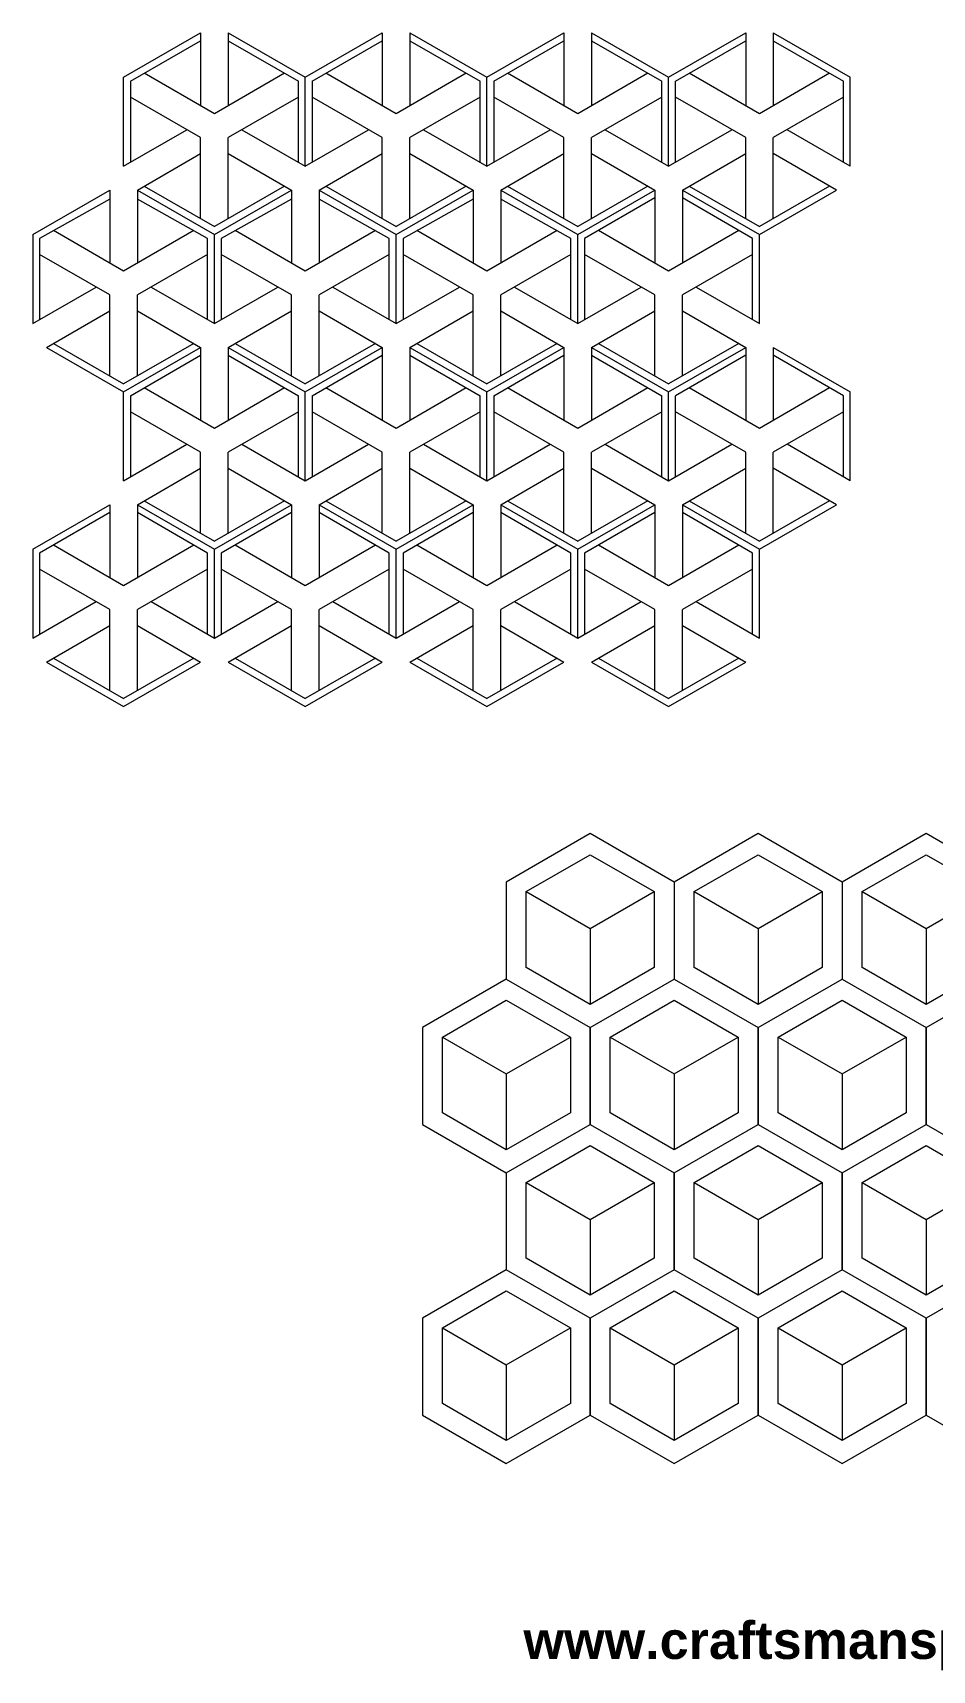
# Model space of a CAD drawing. Header units: millimetres. Extents: x -95 to 101, y -18 to 157.
# Drawn here: x -95.5 to 0.9, y -18.2 to 157.3 of the extents above; entities that cross this region are included whole.
import ezdxf

# ---------------------------------------------------------------- set-up
doc = ezdxf.new("R2010")
doc.units = ezdxf.units.MM
doc.header["$MEASUREMENT"] = 0
doc.layers.add('Default', color=7, linetype='Continuous')

msp = doc.modelspace()

# ---------------------------------------------------------------- linework, layer by layer
at = {"layer": 'Default', "lineweight": 9}
for points in [[(-85.76, 152.54), (-85.76, 152.54), (-77.51, 157.31), (-77.51, 157.31)], [(-85.03, 152.11), (-85.03, 152.11), (-77.51, 156.46), (-77.51, 156.46)], [(-77.51, 157.31), (-77.51, 157.31), (-77.51, 149.48), (-77.51, 149.48)], [(-74.55, 157.31), (-74.55, 157.31), (-66.3, 152.54), (-66.3, 152.54)], [(-74.55, 157.31), (-74.55, 157.31), (-74.55, 149.48), (-74.55, 149.48)], [(-74.55, 156.46), (-74.55, 156.46), (-67.03, 152.11), (-67.03, 152.11)], [(-66.3, 152.54), (-66.3, 152.54), (-58.04, 157.31), (-58.04, 157.31)], [(-65.56, 152.11), (-65.56, 152.11), (-58.04, 156.46), (-58.04, 156.46)], [(-58.04, 157.31), (-58.04, 157.31), (-58.04, 149.48), (-58.04, 149.48)], [(-55.09, 157.31), (-55.09, 157.31), (-46.83, 152.54), (-46.83, 152.54)], [(-55.09, 157.31), (-55.09, 157.31), (-55.09, 149.48), (-55.09, 149.48)], [(-55.09, 156.46), (-55.09, 156.46), (-47.57, 152.11), (-47.57, 152.11)], [(-46.83, 152.54), (-46.83, 152.54), (-38.57, 157.31), (-38.57, 157.31)], [(-46.09, 152.11), (-46.09, 152.11), (-38.57, 156.46), (-38.57, 156.46)], [(-38.57, 157.31), (-38.57, 157.31), (-38.57, 149.48), (-38.57, 149.48)], [(-35.62, 157.31), (-35.62, 157.31), (-27.36, 152.54), (-27.36, 152.54)], [(-35.62, 157.31), (-35.62, 157.31), (-35.62, 149.48), (-35.62, 149.48)], [(-35.62, 156.46), (-35.62, 156.46), (-28.1, 152.11), (-28.1, 152.11)], [(-27.36, 152.54), (-27.36, 152.54), (-19.1, 157.31), (-19.1, 157.31)], [(-26.62, 152.11), (-26.62, 152.11), (-19.1, 156.46), (-19.1, 156.46)], [(-19.1, 157.31), (-19.1, 157.31), (-19.1, 149.48), (-19.1, 149.48)], [(-16.15, 157.31), (-16.15, 157.31), (-7.89, 152.54), (-7.89, 152.54)], [(-16.15, 157.31), (-16.15, 157.31), (-16.15, 149.48), (-16.15, 149.48)], [(-16.15, 156.46), (-16.15, 156.46), (-8.63, 152.11), (-8.63, 152.11)], [(-76.03, 148.63), (-76.03, 148.63), (-83.55, 152.97), (-83.55, 152.97)], [(-68.51, 152.97), (-68.51, 152.97), (-76.03, 148.63), (-76.03, 148.63)], [(-56.56, 148.63), (-56.56, 148.63), (-64.08, 152.97), (-64.08, 152.97)], [(-49.04, 152.97), (-49.04, 152.97), (-56.56, 148.63), (-56.56, 148.63)], [(-37.09, 148.63), (-37.09, 148.63), (-44.61, 152.97), (-44.61, 152.97)], [(-29.57, 152.97), (-29.57, 152.97), (-37.09, 148.63), (-37.09, 148.63)], [(-17.63, 148.63), (-17.63, 148.63), (-25.14, 152.97), (-25.14, 152.97)], [(-10.11, 152.97), (-10.11, 152.97), (-17.63, 148.63), (-17.63, 148.63)], [(-85.76, 143.01), (-85.76, 143.01), (-85.76, 152.54), (-85.76, 152.54)], [(-85.03, 152.11), (-85.03, 152.11), (-85.03, 143.43), (-85.03, 143.43)], [(-67.03, 143.43), (-67.03, 143.43), (-67.03, 152.11), (-67.03, 152.11)], [(-66.3, 143.01), (-66.3, 143.01), (-66.3, 152.54), (-66.3, 152.54)], [(-65.56, 152.11), (-65.56, 152.11), (-65.56, 143.43), (-65.56, 143.43)], [(-47.57, 143.43), (-47.57, 143.43), (-47.57, 152.11), (-47.57, 152.11)], [(-46.83, 143.01), (-46.83, 143.01), (-46.83, 152.54), (-46.83, 152.54)], [(-46.09, 152.11), (-46.09, 152.11), (-46.09, 143.43), (-46.09, 143.43)], [(-28.1, 143.43), (-28.1, 143.43), (-28.1, 152.11), (-28.1, 152.11)], [(-27.36, 143.01), (-27.36, 143.01), (-27.36, 152.54), (-27.36, 152.54)], [(-26.62, 143.43), (-26.62, 143.43), (-26.62, 152.11), (-26.62, 152.11)], [(-8.63, 143.43), (-8.63, 143.43), (-8.63, 152.11), (-8.63, 152.11)], [(-7.89, 143.01), (-7.89, 143.01), (-7.89, 152.54), (-7.89, 152.54)], [(-77.51, 146.07), (-77.51, 146.07), (-85.03, 150.41), (-85.03, 150.41)], [(-67.03, 150.41), (-67.03, 150.41), (-74.55, 146.07), (-74.55, 146.07)], [(-58.04, 146.07), (-58.04, 146.07), (-65.56, 150.41), (-65.56, 150.41)], [(-47.57, 150.41), (-47.57, 150.41), (-55.09, 146.07), (-55.09, 146.07)], [(-38.57, 146.07), (-38.57, 146.07), (-46.09, 150.41), (-46.09, 150.41)], [(-28.1, 150.41), (-28.1, 150.41), (-35.62, 146.07), (-35.62, 146.07)], [(-19.1, 146.07), (-19.1, 146.07), (-26.62, 150.41), (-26.62, 150.41)], [(-8.63, 150.41), (-8.63, 150.41), (-16.15, 146.07), (-16.15, 146.07)], [(-85.76, 143.01), (-85.76, 143.01), (-78.98, 146.92), (-78.98, 146.92)], [(-77.51, 137.39), (-77.51, 137.39), (-77.51, 146.07), (-77.51, 146.07)], [(-74.55, 137.39), (-74.55, 137.39), (-74.55, 146.07), (-74.55, 146.07)], [(-73.08, 146.92), (-73.08, 146.92), (-66.3, 143.01), (-66.3, 143.01)], [(-66.3, 143.01), (-66.3, 143.01), (-59.52, 146.92), (-59.52, 146.92)], [(-58.04, 137.39), (-58.04, 137.39), (-58.04, 146.07), (-58.04, 146.07)], [(-55.09, 137.39), (-55.09, 137.39), (-55.09, 146.07), (-55.09, 146.07)], [(-53.61, 146.92), (-53.61, 146.92), (-46.83, 143.01), (-46.83, 143.01)], [(-46.83, 143.01), (-46.83, 143.01), (-40.05, 146.92), (-40.05, 146.92)], [(-38.57, 137.39), (-38.57, 137.39), (-38.57, 146.07), (-38.57, 146.07)], [(-35.62, 137.39), (-35.62, 137.39), (-35.62, 146.07), (-35.62, 146.07)], [(-34.14, 146.92), (-34.14, 146.92), (-27.36, 143.01), (-27.36, 143.01)], [(-27.36, 143.01), (-27.36, 143.01), (-20.58, 146.92), (-20.58, 146.92)], [(-19.1, 137.39), (-19.1, 137.39), (-19.1, 146.07), (-19.1, 146.07)], [(-16.15, 137.39), (-16.15, 137.39), (-16.15, 146.07), (-16.15, 146.07)], [(-7.89, 143.01), (-7.89, 143.01), (-14.67, 146.92), (-14.67, 146.92)], [(-84.29, 140.45), (-84.29, 140.45), (-77.51, 144.36), (-77.51, 144.36)], [(-74.55, 144.36), (-74.55, 144.36), (-67.77, 140.45), (-67.77, 140.45)], [(-64.82, 140.45), (-64.82, 140.45), (-58.04, 144.36), (-58.04, 144.36)], [(-55.09, 144.36), (-55.09, 144.36), (-48.3, 140.45), (-48.3, 140.45)], [(-45.35, 140.45), (-45.35, 140.45), (-38.57, 144.36), (-38.57, 144.36)], [(-35.62, 144.36), (-35.62, 144.36), (-28.84, 140.45), (-28.84, 140.45)], [(-25.88, 140.45), (-25.88, 140.45), (-19.1, 144.36), (-19.1, 144.36)], [(-9.37, 140.45), (-9.37, 140.45), (-16.15, 144.36), (-16.15, 144.36)], [(-95.5, 135.68), (-95.5, 135.68), (-87.24, 140.45), (-87.24, 140.45)], [(-87.24, 140.45), (-87.24, 140.45), (-87.24, 132.62), (-87.24, 132.62)], [(-84.29, 140.45), (-84.29, 140.45), (-76.03, 135.68), (-76.03, 135.68)], [(-84.29, 140.45), (-84.29, 140.45), (-84.29, 132.62), (-84.29, 132.62)], [(-83.55, 140.87), (-83.55, 140.87), (-76.03, 136.53), (-76.03, 136.53)], [(-68.51, 140.87), (-68.51, 140.87), (-76.03, 136.53), (-76.03, 136.53)], [(-76.03, 135.68), (-76.03, 135.68), (-67.77, 140.45), (-67.77, 140.45)], [(-67.77, 140.45), (-67.77, 140.45), (-67.77, 132.62), (-67.77, 132.62)], [(-64.82, 140.45), (-64.82, 140.45), (-56.56, 135.68), (-56.56, 135.68)], [(-64.82, 140.45), (-64.82, 140.45), (-64.82, 132.62), (-64.82, 132.62)], [(-64.08, 140.87), (-64.08, 140.87), (-56.56, 136.53), (-56.56, 136.53)], [(-49.04, 140.87), (-49.04, 140.87), (-56.56, 136.53), (-56.56, 136.53)], [(-56.56, 135.68), (-56.56, 135.68), (-48.3, 140.45), (-48.3, 140.45)], [(-48.3, 140.45), (-48.3, 140.45), (-48.3, 132.62), (-48.3, 132.62)], [(-45.35, 140.45), (-45.35, 140.45), (-37.09, 135.68), (-37.09, 135.68)], [(-45.35, 140.45), (-45.35, 140.45), (-45.35, 132.62), (-45.35, 132.62)], [(-44.61, 140.87), (-44.61, 140.87), (-37.09, 136.53), (-37.09, 136.53)], [(-29.57, 140.87), (-29.57, 140.87), (-37.09, 136.53), (-37.09, 136.53)], [(-37.09, 135.68), (-37.09, 135.68), (-28.84, 140.45), (-28.84, 140.45)], [(-28.84, 140.45), (-28.84, 140.45), (-28.84, 132.62), (-28.84, 132.62)], [(-25.88, 140.45), (-25.88, 140.45), (-17.63, 135.68), (-17.63, 135.68)], [(-25.88, 140.45), (-25.88, 140.45), (-25.88, 132.62), (-25.88, 132.62)], [(-25.14, 140.87), (-25.14, 140.87), (-17.63, 136.53), (-17.63, 136.53)], [(-10.11, 140.87), (-10.11, 140.87), (-17.63, 136.53), (-17.63, 136.53)], [(-17.63, 135.68), (-17.63, 135.68), (-9.37, 140.45), (-9.37, 140.45)], [(-87.24, 139.47), (-87.24, 139.47), (-94.76, 135.25), (-94.76, 135.25)], [(-76.77, 135.25), (-76.77, 135.25), (-84.29, 139.47), (-84.29, 139.47)], [(-67.77, 139.47), (-67.77, 139.47), (-75.29, 135.25), (-75.29, 135.25)], [(-57.3, 135.25), (-57.3, 135.25), (-64.82, 139.47), (-64.82, 139.47)], [(-48.3, 139.47), (-48.3, 139.47), (-55.82, 135.25), (-55.82, 135.25)], [(-37.83, 135.25), (-37.83, 135.25), (-45.35, 139.47), (-45.35, 139.47)], [(-28.84, 139.6), (-28.84, 139.6), (-36.36, 135.25), (-36.36, 135.25)], [(-18.36, 135.25), (-18.36, 135.25), (-25.88, 139.6), (-25.88, 139.6)], [(-95.5, 135.68), (-95.5, 135.68), (-95.5, 126.15), (-95.5, 126.15)], [(-94.76, 135.25), (-94.76, 135.25), (-94.76, 126.57), (-94.76, 126.57)], [(-85.76, 131.77), (-85.76, 131.77), (-93.28, 136.11), (-93.28, 136.11)], [(-78.25, 136.11), (-78.25, 136.11), (-85.76, 131.77), (-85.76, 131.77)], [(-76.77, 126.57), (-76.77, 126.57), (-76.77, 135.25), (-76.77, 135.25)], [(-76.03, 126.15), (-76.03, 126.15), (-76.03, 135.68), (-76.03, 135.68)], [(-75.29, 135.25), (-75.29, 135.25), (-75.29, 126.57), (-75.29, 126.57)], [(-66.3, 131.77), (-66.3, 131.77), (-73.82, 136.11), (-73.82, 136.11)], [(-58.78, 136.11), (-58.78, 136.11), (-66.3, 131.77), (-66.3, 131.77)], [(-57.3, 126.57), (-57.3, 126.57), (-57.3, 135.25), (-57.3, 135.25)], [(-56.56, 126.15), (-56.56, 126.15), (-56.56, 135.68), (-56.56, 135.68)], [(-55.82, 135.25), (-55.82, 135.25), (-55.82, 126.57), (-55.82, 126.57)], [(-46.83, 131.77), (-46.83, 131.77), (-54.35, 136.11), (-54.35, 136.11)], [(-39.31, 136.11), (-39.31, 136.11), (-46.83, 131.77), (-46.83, 131.77)], [(-37.83, 126.57), (-37.83, 126.57), (-37.83, 135.25), (-37.83, 135.25)], [(-37.09, 126.15), (-37.09, 126.15), (-37.09, 135.68), (-37.09, 135.68)], [(-36.36, 135.25), (-36.36, 135.25), (-36.36, 126.57), (-36.36, 126.57)], [(-27.36, 131.77), (-27.36, 131.77), (-34.88, 136.11), (-34.88, 136.11)], [(-19.84, 136.11), (-19.84, 136.11), (-27.36, 131.77), (-27.36, 131.77)], [(-18.36, 126.57), (-18.36, 126.57), (-18.36, 135.25), (-18.36, 135.25)], [(-17.63, 126.15), (-17.63, 126.15), (-17.63, 135.68), (-17.63, 135.68)], [(-87.24, 129.21), (-87.24, 129.21), (-94.76, 133.55), (-94.76, 133.55)], [(-76.77, 133.55), (-76.77, 133.55), (-84.29, 129.21), (-84.29, 129.21)], [(-67.77, 129.21), (-67.77, 129.21), (-75.29, 133.55), (-75.29, 133.55)], [(-57.3, 133.55), (-57.3, 133.55), (-64.82, 129.21), (-64.82, 129.21)], [(-48.3, 129.21), (-48.3, 129.21), (-55.82, 133.55), (-55.82, 133.55)], [(-37.83, 133.55), (-37.83, 133.55), (-45.35, 129.21), (-45.35, 129.21)], [(-28.84, 129.21), (-28.84, 129.21), (-36.36, 133.55), (-36.36, 133.55)], [(-18.36, 133.55), (-18.36, 133.55), (-25.88, 129.21), (-25.88, 129.21)], [(-95.5, 126.15), (-95.5, 126.15), (-88.72, 130.06), (-88.72, 130.06)], [(-82.81, 130.06), (-82.81, 130.06), (-76.03, 126.15), (-76.03, 126.15)], [(-76.03, 126.15), (-76.03, 126.15), (-69.25, 130.06), (-69.25, 130.06)], [(-63.34, 130.06), (-63.34, 130.06), (-56.56, 126.15), (-56.56, 126.15)], [(-56.56, 126.15), (-56.56, 126.15), (-49.78, 130.06), (-49.78, 130.06)], [(-43.87, 130.06), (-43.87, 130.06), (-37.09, 126.15), (-37.09, 126.15)], [(-37.09, 126.15), (-37.09, 126.15), (-30.31, 130.06), (-30.31, 130.06)], [(-24.41, 130.06), (-24.41, 130.06), (-17.63, 126.15), (-17.63, 126.15)], [(-87.24, 120.53), (-87.24, 120.53), (-87.24, 129.21), (-87.24, 129.21)], [(-84.29, 120.53), (-84.29, 120.53), (-84.29, 129.21), (-84.29, 129.21)], [(-67.77, 120.53), (-67.77, 120.53), (-67.77, 129.21), (-67.77, 129.21)], [(-64.82, 120.53), (-64.82, 120.53), (-64.82, 129.21), (-64.82, 129.21)], [(-48.3, 120.53), (-48.3, 120.53), (-48.3, 129.21), (-48.3, 129.21)], [(-45.35, 120.53), (-45.35, 120.53), (-45.35, 129.21), (-45.35, 129.21)], [(-28.84, 120.53), (-28.84, 120.53), (-28.84, 129.21), (-28.84, 129.21)], [(-25.88, 120.53), (-25.88, 120.53), (-25.88, 129.21), (-25.88, 129.21)], [(-94.02, 123.59), (-94.02, 123.59), (-87.24, 127.5), (-87.24, 127.5)], [(-84.29, 127.5), (-84.29, 127.5), (-77.51, 123.59), (-77.51, 123.59)], [(-74.55, 123.59), (-74.55, 123.59), (-67.77, 127.5), (-67.77, 127.5)], [(-64.82, 127.5), (-64.82, 127.5), (-58.04, 123.59), (-58.04, 123.59)], [(-55.09, 123.59), (-55.09, 123.59), (-48.3, 127.5), (-48.3, 127.5)], [(-45.35, 127.5), (-45.35, 127.5), (-38.57, 123.59), (-38.57, 123.59)], [(-35.62, 123.59), (-35.62, 123.59), (-28.84, 127.5), (-28.84, 127.5)], [(-25.88, 127.5), (-25.88, 127.5), (-19.1, 123.59), (-19.1, 123.59)], [(-94.02, 123.59), (-94.02, 123.59), (-85.76, 118.82), (-85.76, 118.82)], [(-93.28, 124.01), (-93.28, 124.01), (-85.76, 119.67), (-85.76, 119.67)], [(-78.25, 124.01), (-78.25, 124.01), (-85.76, 119.67), (-85.76, 119.67)], [(-85.76, 118.82), (-85.76, 118.82), (-77.51, 123.59), (-77.51, 123.59)], [(-77.51, 123.59), (-77.51, 123.59), (-77.51, 115.76), (-77.51, 115.76)], [(-74.55, 123.59), (-74.55, 123.59), (-66.3, 118.82), (-66.3, 118.82)], [(-74.55, 123.59), (-74.55, 123.59), (-74.55, 115.76), (-74.55, 115.76)], [(-73.82, 124.01), (-73.82, 124.01), (-66.3, 119.67), (-66.3, 119.67)], [(-58.78, 124.01), (-58.78, 124.01), (-66.3, 119.67), (-66.3, 119.67)], [(-66.3, 118.82), (-66.3, 118.82), (-58.04, 123.59), (-58.04, 123.59)], [(-58.04, 123.59), (-58.04, 123.59), (-58.04, 115.76), (-58.04, 115.76)], [(-55.09, 123.59), (-55.09, 123.59), (-46.83, 118.82), (-46.83, 118.82)], [(-55.09, 123.59), (-55.09, 123.59), (-55.09, 115.76), (-55.09, 115.76)], [(-54.35, 124.01), (-54.35, 124.01), (-46.83, 119.67), (-46.83, 119.67)], [(-39.31, 124.01), (-39.31, 124.01), (-46.83, 119.67), (-46.83, 119.67)], [(-46.83, 118.82), (-46.83, 118.82), (-38.57, 123.59), (-38.57, 123.59)], [(-38.57, 123.59), (-38.57, 123.59), (-38.57, 115.76), (-38.57, 115.76)], [(-35.62, 123.59), (-35.62, 123.59), (-27.36, 118.82), (-27.36, 118.82)], [(-35.62, 123.59), (-35.62, 123.59), (-35.62, 115.76), (-35.62, 115.76)], [(-34.88, 124.01), (-34.88, 124.01), (-27.36, 119.67), (-27.36, 119.67)], [(-19.84, 124.01), (-19.84, 124.01), (-27.36, 119.67), (-27.36, 119.67)], [(-27.36, 118.82), (-27.36, 118.82), (-19.1, 123.59), (-19.1, 123.59)], [(-19.1, 123.59), (-19.1, 123.59), (-19.1, 115.76), (-19.1, 115.76)], [(-16.15, 123.59), (-16.15, 123.59), (-7.89, 118.82), (-7.89, 118.82)], [(-16.15, 123.59), (-16.15, 123.59), (-16.15, 115.76), (-16.15, 115.76)], [(-85.03, 118.39), (-85.03, 118.39), (-77.51, 122.74), (-77.51, 122.74)], [(-74.55, 122.74), (-74.55, 122.74), (-67.03, 118.39), (-67.03, 118.39)], [(-65.56, 118.39), (-65.56, 118.39), (-58.04, 122.74), (-58.04, 122.74)], [(-55.09, 122.74), (-55.09, 122.74), (-47.57, 118.39), (-47.57, 118.39)], [(-46.09, 118.39), (-46.09, 118.39), (-38.57, 122.74), (-38.57, 122.74)], [(-35.62, 122.74), (-35.62, 122.74), (-28.1, 118.39), (-28.1, 118.39)], [(-19.1, 122.74), (-19.1, 122.74), (-26.62, 118.39), (-26.62, 118.39)], [(-8.63, 118.39), (-8.63, 118.39), (-16.15, 122.74), (-16.15, 122.74)], [(-85.76, 109.29), (-85.76, 109.29), (-85.76, 118.82), (-85.76, 118.82)], [(-85.03, 118.39), (-85.03, 118.39), (-85.03, 109.71), (-85.03, 109.71)], [(-76.03, 114.91), (-76.03, 114.91), (-83.55, 119.25), (-83.55, 119.25)], [(-68.51, 119.25), (-68.51, 119.25), (-76.03, 114.91), (-76.03, 114.91)], [(-67.03, 109.71), (-67.03, 109.71), (-67.03, 118.39), (-67.03, 118.39)], [(-66.3, 109.29), (-66.3, 109.29), (-66.3, 118.82), (-66.3, 118.82)], [(-65.56, 118.39), (-65.56, 118.39), (-65.56, 109.71), (-65.56, 109.71)], [(-56.56, 114.91), (-56.56, 114.91), (-64.08, 119.25), (-64.08, 119.25)], [(-49.04, 119.25), (-49.04, 119.25), (-56.56, 114.91), (-56.56, 114.91)], [(-47.57, 109.71), (-47.57, 109.71), (-47.57, 118.39), (-47.57, 118.39)], [(-46.83, 109.29), (-46.83, 109.29), (-46.83, 118.82), (-46.83, 118.82)], [(-46.09, 118.39), (-46.09, 118.39), (-46.09, 109.71), (-46.09, 109.71)], [(-37.09, 114.91), (-37.09, 114.91), (-44.61, 119.25), (-44.61, 119.25)], [(-29.57, 119.25), (-29.57, 119.25), (-37.09, 114.91), (-37.09, 114.91)], [(-28.1, 109.71), (-28.1, 109.71), (-28.1, 118.39), (-28.1, 118.39)], [(-27.36, 109.29), (-27.36, 109.29), (-27.36, 118.82), (-27.36, 118.82)], [(-26.62, 109.71), (-26.62, 109.71), (-26.62, 118.39), (-26.62, 118.39)], [(-17.63, 114.91), (-17.63, 114.91), (-25.14, 119.25), (-25.14, 119.25)], [(-10.11, 119.25), (-10.11, 119.25), (-17.63, 114.91), (-17.63, 114.91)], [(-8.63, 109.71), (-8.63, 109.71), (-8.63, 118.39), (-8.63, 118.39)], [(-7.89, 109.29), (-7.89, 109.29), (-7.89, 118.82), (-7.89, 118.82)], [(-77.51, 112.35), (-77.51, 112.35), (-85.03, 116.69), (-85.03, 116.69)], [(-67.03, 116.69), (-67.03, 116.69), (-74.55, 112.35), (-74.55, 112.35)], [(-58.04, 112.35), (-58.04, 112.35), (-65.56, 116.69), (-65.56, 116.69)], [(-47.57, 116.69), (-47.57, 116.69), (-55.09, 112.35), (-55.09, 112.35)], [(-38.57, 112.35), (-38.57, 112.35), (-46.09, 116.69), (-46.09, 116.69)], [(-28.1, 116.69), (-28.1, 116.69), (-35.62, 112.35), (-35.62, 112.35)], [(-19.1, 112.35), (-19.1, 112.35), (-26.62, 116.69), (-26.62, 116.69)], [(-8.63, 116.69), (-8.63, 116.69), (-16.15, 112.35), (-16.15, 112.35)], [(-85.76, 109.29), (-85.76, 109.29), (-78.98, 113.2), (-78.98, 113.2)], [(-77.51, 103.67), (-77.51, 103.67), (-77.51, 112.35), (-77.51, 112.35)], [(-74.55, 103.67), (-74.55, 103.67), (-74.55, 112.35), (-74.55, 112.35)], [(-73.08, 113.2), (-73.08, 113.2), (-66.3, 109.29), (-66.3, 109.29)], [(-66.3, 109.29), (-66.3, 109.29), (-59.52, 113.2), (-59.52, 113.2)], [(-58.04, 103.67), (-58.04, 103.67), (-58.04, 112.35), (-58.04, 112.35)], [(-55.09, 103.67), (-55.09, 103.67), (-55.09, 112.35), (-55.09, 112.35)], [(-53.61, 113.2), (-53.61, 113.2), (-46.83, 109.29), (-46.83, 109.29)], [(-46.83, 109.29), (-46.83, 109.29), (-40.05, 113.2), (-40.05, 113.2)], [(-38.57, 103.67), (-38.57, 103.67), (-38.57, 112.35), (-38.57, 112.35)], [(-35.62, 103.67), (-35.62, 103.67), (-35.62, 112.35), (-35.62, 112.35)], [(-34.14, 113.2), (-34.14, 113.2), (-27.36, 109.29), (-27.36, 109.29)], [(-27.36, 109.29), (-27.36, 109.29), (-20.58, 113.2), (-20.58, 113.2)], [(-19.1, 103.67), (-19.1, 103.67), (-19.1, 112.35), (-19.1, 112.35)], [(-16.15, 103.67), (-16.15, 103.67), (-16.15, 112.35), (-16.15, 112.35)], [(-7.89, 109.29), (-7.89, 109.29), (-14.67, 113.2), (-14.67, 113.2)], [(-84.29, 106.73), (-84.29, 106.73), (-77.51, 110.64), (-77.51, 110.64)], [(-74.55, 110.64), (-74.55, 110.64), (-67.77, 106.73), (-67.77, 106.73)], [(-64.82, 106.73), (-64.82, 106.73), (-58.04, 110.64), (-58.04, 110.64)], [(-55.09, 110.64), (-55.09, 110.64), (-48.3, 106.73), (-48.3, 106.73)], [(-45.35, 106.73), (-45.35, 106.73), (-38.57, 110.64), (-38.57, 110.64)], [(-35.62, 110.64), (-35.62, 110.64), (-28.84, 106.73), (-28.84, 106.73)], [(-25.88, 106.73), (-25.88, 106.73), (-19.1, 110.64), (-19.1, 110.64)], [(-9.37, 106.73), (-9.37, 106.73), (-16.15, 110.64), (-16.15, 110.64)], [(-83.55, 107.15), (-83.55, 107.15), (-76.03, 102.81), (-76.03, 102.81)], [(-68.51, 107.15), (-68.51, 107.15), (-76.03, 102.81), (-76.03, 102.81)], [(-64.08, 107.15), (-64.08, 107.15), (-56.56, 102.81), (-56.56, 102.81)], [(-49.04, 107.15), (-49.04, 107.15), (-56.56, 102.81), (-56.56, 102.81)], [(-44.61, 107.15), (-44.61, 107.15), (-37.09, 102.81), (-37.09, 102.81)], [(-29.57, 107.15), (-29.57, 107.15), (-37.09, 102.81), (-37.09, 102.81)], [(-25.14, 107.15), (-25.14, 107.15), (-17.63, 102.81), (-17.63, 102.81)], [(-10.11, 107.15), (-10.11, 107.15), (-17.63, 102.81), (-17.63, 102.81)], [(-95.5, 101.96), (-95.5, 101.96), (-87.24, 106.73), (-87.24, 106.73)], [(-87.24, 105.88), (-87.24, 105.88), (-94.76, 101.53), (-94.76, 101.53)], [(-87.24, 106.73), (-87.24, 106.73), (-87.24, 98.9), (-87.24, 98.9)], [(-84.29, 106.73), (-84.29, 106.73), (-76.03, 101.96), (-76.03, 101.96)], [(-84.29, 106.73), (-84.29, 106.73), (-84.29, 98.9), (-84.29, 98.9)], [(-76.77, 101.53), (-76.77, 101.53), (-84.29, 105.88), (-84.29, 105.88)], [(-76.03, 101.96), (-76.03, 101.96), (-67.77, 106.73), (-67.77, 106.73)], [(-67.77, 105.88), (-67.77, 105.88), (-75.29, 101.53), (-75.29, 101.53)], [(-67.77, 106.73), (-67.77, 106.73), (-67.77, 98.9), (-67.77, 98.9)], [(-64.82, 106.73), (-64.82, 106.73), (-56.56, 101.96), (-56.56, 101.96)], [(-64.82, 106.73), (-64.82, 106.73), (-64.82, 98.9), (-64.82, 98.9)], [(-57.3, 101.53), (-57.3, 101.53), (-64.82, 105.88), (-64.82, 105.88)], [(-56.56, 101.96), (-56.56, 101.96), (-48.3, 106.73), (-48.3, 106.73)], [(-48.3, 105.88), (-48.3, 105.88), (-55.82, 101.53), (-55.82, 101.53)], [(-48.3, 106.73), (-48.3, 106.73), (-48.3, 98.9), (-48.3, 98.9)], [(-45.35, 106.73), (-45.35, 106.73), (-37.09, 101.96), (-37.09, 101.96)], [(-45.35, 106.73), (-45.35, 106.73), (-45.35, 98.9), (-45.35, 98.9)], [(-37.83, 101.53), (-37.83, 101.53), (-45.35, 105.88), (-45.35, 105.88)], [(-37.09, 101.96), (-37.09, 101.96), (-28.84, 106.73), (-28.84, 106.73)], [(-28.84, 105.88), (-28.84, 105.88), (-36.36, 101.53), (-36.36, 101.53)], [(-28.84, 106.73), (-28.84, 106.73), (-28.84, 98.9), (-28.84, 98.9)], [(-25.88, 106.73), (-25.88, 106.73), (-17.63, 101.96), (-17.63, 101.96)], [(-25.88, 106.73), (-25.88, 106.73), (-25.88, 98.9), (-25.88, 98.9)], [(-18.36, 101.53), (-18.36, 101.53), (-25.88, 105.88), (-25.88, 105.88)], [(-17.63, 101.96), (-17.63, 101.96), (-9.37, 106.73), (-9.37, 106.73)], [(-95.5, 101.96), (-95.5, 101.96), (-95.5, 92.43), (-95.5, 92.43)], [(-85.76, 98.05), (-85.76, 98.05), (-93.28, 102.39), (-93.28, 102.39)], [(-78.25, 102.39), (-78.25, 102.39), (-85.76, 98.05), (-85.76, 98.05)], [(-76.03, 92.43), (-76.03, 92.43), (-76.03, 101.96), (-76.03, 101.96)], [(-66.3, 98.05), (-66.3, 98.05), (-73.82, 102.39), (-73.82, 102.39)], [(-58.78, 102.39), (-58.78, 102.39), (-66.3, 98.05), (-66.3, 98.05)], [(-56.56, 92.43), (-56.56, 92.43), (-56.56, 101.96), (-56.56, 101.96)], [(-46.83, 98.05), (-46.83, 98.05), (-54.35, 102.39), (-54.35, 102.39)], [(-39.31, 102.39), (-39.31, 102.39), (-46.83, 98.05), (-46.83, 98.05)], [(-37.09, 92.43), (-37.09, 92.43), (-37.09, 101.96), (-37.09, 101.96)], [(-27.36, 98.05), (-27.36, 98.05), (-34.88, 102.39), (-34.88, 102.39)], [(-19.84, 102.39), (-19.84, 102.39), (-27.36, 98.05), (-27.36, 98.05)], [(-17.63, 92.43), (-17.63, 92.43), (-17.63, 101.96), (-17.63, 101.96)], [(-94.76, 101.53), (-94.76, 101.53), (-94.76, 92.85), (-94.76, 92.85)], [(-76.77, 92.85), (-76.77, 92.85), (-76.77, 101.53), (-76.77, 101.53)], [(-75.29, 101.53), (-75.29, 101.53), (-75.29, 92.85), (-75.29, 92.85)], [(-57.3, 92.85), (-57.3, 92.85), (-57.3, 101.53), (-57.3, 101.53)], [(-55.82, 101.53), (-55.82, 101.53), (-55.82, 92.85), (-55.82, 92.85)], [(-37.83, 92.85), (-37.83, 92.85), (-37.83, 101.53), (-37.83, 101.53)], [(-36.36, 101.53), (-36.36, 101.53), (-36.36, 92.85), (-36.36, 92.85)], [(-18.36, 92.85), (-18.36, 92.85), (-18.36, 101.53), (-18.36, 101.53)], [(-87.24, 95.49), (-87.24, 95.49), (-94.76, 99.83), (-94.76, 99.83)], [(-76.77, 99.83), (-76.77, 99.83), (-84.29, 95.49), (-84.29, 95.49)], [(-67.77, 95.49), (-67.77, 95.49), (-75.29, 99.83), (-75.29, 99.83)], [(-57.3, 99.83), (-57.3, 99.83), (-64.82, 95.49), (-64.82, 95.49)], [(-48.3, 95.49), (-48.3, 95.49), (-55.82, 99.83), (-55.82, 99.83)], [(-37.83, 99.83), (-37.83, 99.83), (-45.35, 95.49), (-45.35, 95.49)], [(-28.84, 95.49), (-28.84, 95.49), (-36.36, 99.83), (-36.36, 99.83)], [(-18.36, 99.83), (-18.36, 99.83), (-25.88, 95.49), (-25.88, 95.49)], [(-95.5, 92.43), (-95.5, 92.43), (-88.72, 96.34), (-88.72, 96.34)], [(-87.24, 86.81), (-87.24, 86.81), (-87.24, 95.49), (-87.24, 95.49)], [(-84.29, 86.81), (-84.29, 86.81), (-84.29, 95.49), (-84.29, 95.49)], [(-82.81, 96.34), (-82.81, 96.34), (-76.03, 92.43), (-76.03, 92.43)], [(-76.03, 92.43), (-76.03, 92.43), (-69.25, 96.34), (-69.25, 96.34)], [(-67.77, 86.81), (-67.77, 86.81), (-67.77, 95.49), (-67.77, 95.49)], [(-64.82, 86.81), (-64.82, 86.81), (-64.82, 95.49), (-64.82, 95.49)], [(-63.34, 96.34), (-63.34, 96.34), (-56.56, 92.43), (-56.56, 92.43)], [(-56.56, 92.43), (-56.56, 92.43), (-49.78, 96.34), (-49.78, 96.34)], [(-48.3, 86.81), (-48.3, 86.81), (-48.3, 95.49), (-48.3, 95.49)], [(-45.35, 86.81), (-45.35, 86.81), (-45.35, 95.49), (-45.35, 95.49)], [(-43.87, 96.34), (-43.87, 96.34), (-37.09, 92.43), (-37.09, 92.43)], [(-37.09, 92.43), (-37.09, 92.43), (-30.31, 96.34), (-30.31, 96.34)], [(-28.84, 86.81), (-28.84, 86.81), (-28.84, 95.49), (-28.84, 95.49)], [(-25.88, 86.81), (-25.88, 86.81), (-25.88, 95.49), (-25.88, 95.49)], [(-24.41, 96.34), (-24.41, 96.34), (-17.63, 92.43), (-17.63, 92.43)], [(-94.02, 89.87), (-94.02, 89.87), (-87.24, 93.78), (-87.24, 93.78)], [(-84.29, 93.78), (-84.29, 93.78), (-77.51, 89.87), (-77.51, 89.87)], [(-74.55, 89.87), (-74.55, 89.87), (-67.77, 93.78), (-67.77, 93.78)], [(-64.82, 93.78), (-64.82, 93.78), (-58.04, 89.87), (-58.04, 89.87)], [(-55.09, 89.87), (-55.09, 89.87), (-48.3, 93.78), (-48.3, 93.78)], [(-45.35, 93.78), (-45.35, 93.78), (-38.57, 89.87), (-38.57, 89.87)], [(-35.62, 89.87), (-35.62, 89.87), (-28.84, 93.78), (-28.84, 93.78)], [(-25.88, 93.78), (-25.88, 93.78), (-19.1, 89.87), (-19.1, 89.87)], [(-94.02, 89.87), (-94.02, 89.87), (-85.76, 85.1), (-85.76, 85.1)], [(-93.28, 90.29), (-93.28, 90.29), (-85.76, 85.95), (-85.76, 85.95)], [(-78.25, 90.29), (-78.25, 90.29), (-85.76, 85.95), (-85.76, 85.95)], [(-85.76, 85.1), (-85.76, 85.1), (-77.51, 89.87), (-77.51, 89.87)], [(-74.55, 89.87), (-74.55, 89.87), (-66.3, 85.1), (-66.3, 85.1)], [(-73.82, 90.29), (-73.82, 90.29), (-66.3, 85.95), (-66.3, 85.95)], [(-58.78, 90.29), (-58.78, 90.29), (-66.3, 85.95), (-66.3, 85.95)], [(-66.3, 85.1), (-66.3, 85.1), (-58.04, 89.87), (-58.04, 89.87)], [(-55.09, 89.87), (-55.09, 89.87), (-46.83, 85.1), (-46.83, 85.1)], [(-54.35, 90.29), (-54.35, 90.29), (-46.83, 85.95), (-46.83, 85.95)], [(-39.31, 90.29), (-39.31, 90.29), (-46.83, 85.95), (-46.83, 85.95)], [(-46.83, 85.1), (-46.83, 85.1), (-38.57, 89.87), (-38.57, 89.87)], [(-35.62, 89.87), (-35.62, 89.87), (-27.36, 85.1), (-27.36, 85.1)], [(-34.88, 90.29), (-34.88, 90.29), (-27.36, 85.95), (-27.36, 85.95)], [(-19.84, 90.29), (-19.84, 90.29), (-27.36, 85.95), (-27.36, 85.95)], [(-27.36, 85.1), (-27.36, 85.1), (-19.1, 89.87), (-19.1, 89.87)], [(-35.75, 71.48), (-35.75, 71.48), (-44.75, 66.29), (-44.75, 66.29)], [(-26.76, 66.29), (-26.76, 66.29), (-35.75, 71.48), (-35.75, 71.48)], [(-17.76, 71.48), (-17.76, 71.48), (-26.76, 66.29), (-26.76, 66.29)], [(-8.76, 66.29), (-8.76, 66.29), (-17.76, 71.48), (-17.76, 71.48)], [(0.23, 71.48), (0.23, 71.48), (-8.76, 66.29), (-8.76, 66.29)], [(9.23, 66.29), (9.23, 66.29), (0.23, 71.48), (0.23, 71.48)], [(-42.61, 65.26), (-42.61, 65.26), (-35.75, 69.22), (-35.75, 69.22)], [(-35.75, 69.22), (-35.75, 69.22), (-28.9, 65.26), (-28.9, 65.26)], [(-24.62, 65.26), (-24.62, 65.26), (-17.76, 69.22), (-17.76, 69.22)], [(-17.76, 69.22), (-17.76, 69.22), (-10.9, 65.26), (-10.9, 65.26)], [(-6.62, 65.26), (-6.62, 65.26), (0.23, 69.22), (0.23, 69.22)], [(0.23, 69.22), (0.23, 69.22), (7.09, 65.26), (7.09, 65.26)], [(-44.75, 66.29), (-44.75, 66.29), (-44.75, 55.9), (-44.75, 55.9)], [(-42.61, 57.14), (-42.61, 57.14), (-42.61, 65.26), (-42.61, 65.26)], [(-42.61, 65.26), (-42.61, 65.26), (-35.75, 61.31), (-35.75, 61.31)], [(-35.75, 61.31), (-35.75, 61.31), (-28.9, 65.26), (-28.9, 65.26)], [(-28.9, 65.26), (-28.9, 65.26), (-28.9, 57.14), (-28.9, 57.14)], [(-26.76, 66.29), (-26.76, 66.29), (-26.76, 55.9), (-26.76, 55.9)], [(-24.62, 57.14), (-24.62, 57.14), (-24.62, 65.26), (-24.62, 65.26)], [(-24.62, 65.26), (-24.62, 65.26), (-17.76, 61.31), (-17.76, 61.31)], [(-17.76, 61.31), (-17.76, 61.31), (-10.9, 65.26), (-10.9, 65.26)], [(-10.9, 65.26), (-10.9, 65.26), (-10.9, 57.14), (-10.9, 57.14)], [(-8.76, 66.29), (-8.76, 66.29), (-8.76, 55.9), (-8.76, 55.9)], [(-6.62, 57.14), (-6.62, 57.14), (-6.62, 65.26), (-6.62, 65.26)], [(-6.62, 65.26), (-6.62, 65.26), (0.23, 61.31), (0.23, 61.31)], [(0.23, 61.31), (0.23, 61.31), (7.09, 65.26), (7.09, 65.26)], [(-35.75, 61.31), (-35.75, 61.31), (-35.75, 53.18), (-35.75, 53.18)], [(-17.76, 61.31), (-17.76, 61.31), (-17.76, 53.18), (-17.76, 53.18)], [(0.23, 61.31), (0.23, 61.31), (0.23, 53.18), (0.23, 53.18)], [(-35.75, 53.18), (-35.75, 53.18), (-42.61, 57.14), (-42.61, 57.14)], [(-28.9, 57.14), (-28.9, 57.14), (-35.75, 53.18), (-35.75, 53.18)], [(-17.76, 53.18), (-17.76, 53.18), (-24.62, 57.14), (-24.62, 57.14)], [(-10.9, 57.14), (-10.9, 57.14), (-17.76, 53.18), (-17.76, 53.18)], [(0.23, 53.18), (0.23, 53.18), (-6.62, 57.14), (-6.62, 57.14)], [(7.09, 57.14), (7.09, 57.14), (0.23, 53.18), (0.23, 53.18)], [(-44.75, 55.9), (-44.75, 55.9), (-53.74, 50.71), (-53.74, 50.71)], [(-44.75, 55.9), (-44.75, 55.9), (-35.75, 50.71), (-35.75, 50.71)], [(-35.75, 50.71), (-35.75, 50.71), (-26.76, 55.9), (-26.76, 55.9)], [(-26.76, 55.9), (-26.76, 55.9), (-17.76, 50.71), (-17.76, 50.71)], [(-17.76, 50.71), (-17.76, 50.71), (-8.76, 55.9), (-8.76, 55.9)], [(-8.76, 55.9), (-8.76, 55.9), (0.23, 50.71), (0.23, 50.71)], [(0.23, 50.71), (0.23, 50.71), (9.23, 55.9), (9.23, 55.9)], [(-51.6, 49.68), (-51.6, 49.68), (-44.75, 53.64), (-44.75, 53.64)], [(-44.75, 53.64), (-44.75, 53.64), (-37.89, 49.68), (-37.89, 49.68)], [(-33.61, 49.68), (-33.61, 49.68), (-26.76, 53.64), (-26.76, 53.64)], [(-26.76, 53.64), (-26.76, 53.64), (-19.9, 49.68), (-19.9, 49.68)], [(-15.62, 49.68), (-15.62, 49.68), (-8.76, 53.64), (-8.76, 53.64)], [(-8.76, 53.64), (-8.76, 53.64), (-1.91, 49.68), (-1.91, 49.68)], [(-53.74, 50.71), (-53.74, 50.71), (-53.74, 40.32), (-53.74, 40.32)], [(-51.6, 41.56), (-51.6, 41.56), (-51.6, 49.68), (-51.6, 49.68)], [(-51.6, 49.68), (-51.6, 49.68), (-44.75, 45.72), (-44.75, 45.72)], [(-44.75, 45.72), (-44.75, 45.72), (-37.89, 49.68), (-37.89, 49.68)], [(-37.89, 49.68), (-37.89, 49.68), (-37.89, 41.56), (-37.89, 41.56)], [(-35.75, 40.32), (-35.75, 40.32), (-35.75, 50.71), (-35.75, 50.71)], [(-35.75, 50.71), (-35.75, 50.71), (-35.75, 40.32), (-35.75, 40.32)], [(-33.61, 41.56), (-33.61, 41.56), (-33.61, 49.68), (-33.61, 49.68)], [(-33.61, 49.68), (-33.61, 49.68), (-26.76, 45.72), (-26.76, 45.72)], [(-26.76, 45.72), (-26.76, 45.72), (-19.9, 49.68), (-19.9, 49.68)], [(-19.9, 49.68), (-19.9, 49.68), (-19.9, 41.56), (-19.9, 41.56)], [(-17.76, 40.32), (-17.76, 40.32), (-17.76, 50.71), (-17.76, 50.71)], [(-17.76, 50.71), (-17.76, 50.71), (-17.76, 40.32), (-17.76, 40.32)], [(-15.62, 41.56), (-15.62, 41.56), (-15.62, 49.68), (-15.62, 49.68)], [(-15.62, 49.68), (-15.62, 49.68), (-8.76, 45.72), (-8.76, 45.72)], [(-8.76, 45.72), (-8.76, 45.72), (-1.91, 49.68), (-1.91, 49.68)], [(-1.91, 49.68), (-1.91, 49.68), (-1.91, 41.56), (-1.91, 41.56)], [(0.23, 40.32), (0.23, 40.32), (0.23, 50.71), (0.23, 50.71)], [(0.23, 50.71), (0.23, 50.71), (0.23, 40.32), (0.23, 40.32)], [(-44.75, 45.72), (-44.75, 45.72), (-44.75, 37.6), (-44.75, 37.6)], [(-26.76, 45.72), (-26.76, 45.72), (-26.76, 37.6), (-26.76, 37.6)], [(-8.76, 45.72), (-8.76, 45.72), (-8.76, 37.6), (-8.76, 37.6)], [(-44.75, 37.6), (-44.75, 37.6), (-51.6, 41.56), (-51.6, 41.56)], [(-37.89, 41.56), (-37.89, 41.56), (-44.75, 37.6), (-44.75, 37.6)], [(-26.76, 37.6), (-26.76, 37.6), (-33.61, 41.56), (-33.61, 41.56)], [(-19.9, 41.56), (-19.9, 41.56), (-26.76, 37.6), (-26.76, 37.6)], [(-8.76, 37.6), (-8.76, 37.6), (-15.62, 41.56), (-15.62, 41.56)], [(-1.91, 41.56), (-1.91, 41.56), (-8.76, 37.6), (-8.76, 37.6)], [(-53.74, 40.32), (-53.74, 40.32), (-44.75, 35.13), (-44.75, 35.13)], [(-44.75, 35.13), (-44.75, 35.13), (-35.75, 40.32), (-35.75, 40.32)], [(-35.75, 40.32), (-35.75, 40.32), (-26.76, 35.13), (-26.76, 35.13)], [(-26.76, 35.13), (-26.76, 35.13), (-17.76, 40.32), (-17.76, 40.32)], [(-17.76, 40.32), (-17.76, 40.32), (-8.76, 35.13), (-8.76, 35.13)], [(-8.76, 35.13), (-8.76, 35.13), (0.23, 40.32), (0.23, 40.32)], [(0.23, 40.32), (0.23, 40.32), (9.23, 35.13), (9.23, 35.13)], [(-42.61, 34.1), (-42.61, 34.1), (-35.75, 38.06), (-35.75, 38.06)], [(-35.75, 38.06), (-35.75, 38.06), (-28.9, 34.1), (-28.9, 34.1)], [(-24.62, 34.1), (-24.62, 34.1), (-17.76, 38.06), (-17.76, 38.06)], [(-17.76, 38.06), (-17.76, 38.06), (-10.9, 34.1), (-10.9, 34.1)], [(-6.62, 34.1), (-6.62, 34.1), (0.23, 38.06), (0.23, 38.06)], [(0.23, 38.06), (0.23, 38.06), (7.09, 34.1), (7.09, 34.1)], [(-44.75, 35.13), (-44.75, 35.13), (-44.75, 24.74), (-44.75, 24.74)], [(-26.76, 24.74), (-26.76, 24.74), (-26.76, 35.13), (-26.76, 35.13)], [(-26.76, 35.13), (-26.76, 35.13), (-26.76, 24.74), (-26.76, 24.74)], [(-8.76, 24.74), (-8.76, 24.74), (-8.76, 35.13), (-8.76, 35.13)], [(-8.76, 35.13), (-8.76, 35.13), (-8.76, 24.74), (-8.76, 24.74)], [(-42.61, 25.98), (-42.61, 25.98), (-42.61, 34.1), (-42.61, 34.1)], [(-42.61, 34.1), (-42.61, 34.1), (-35.75, 30.14), (-35.75, 30.14)], [(-35.75, 30.14), (-35.75, 30.14), (-28.9, 34.1), (-28.9, 34.1)], [(-28.9, 34.1), (-28.9, 34.1), (-28.9, 25.98), (-28.9, 25.98)], [(-24.62, 25.98), (-24.62, 25.98), (-24.62, 34.1), (-24.62, 34.1)], [(-24.62, 34.1), (-24.62, 34.1), (-17.76, 30.14), (-17.76, 30.14)], [(-17.76, 30.14), (-17.76, 30.14), (-10.9, 34.1), (-10.9, 34.1)], [(-10.9, 34.1), (-10.9, 34.1), (-10.9, 25.98), (-10.9, 25.98)], [(-6.62, 25.98), (-6.62, 25.98), (-6.62, 34.1), (-6.62, 34.1)], [(-6.62, 34.1), (-6.62, 34.1), (0.23, 30.14), (0.23, 30.14)], [(0.23, 30.14), (0.23, 30.14), (7.09, 34.1), (7.09, 34.1)], [(-35.75, 30.14), (-35.75, 30.14), (-35.75, 22.02), (-35.75, 22.02)], [(-17.76, 30.14), (-17.76, 30.14), (-17.76, 22.02), (-17.76, 22.02)], [(0.23, 30.14), (0.23, 30.14), (0.23, 22.02), (0.23, 22.02)], [(-44.75, 24.74), (-44.75, 24.74), (-53.74, 19.55), (-53.74, 19.55)], [(-35.75, 19.55), (-35.75, 19.55), (-44.75, 24.74), (-44.75, 24.74)], [(-35.75, 22.02), (-35.75, 22.02), (-42.61, 25.98), (-42.61, 25.98)], [(-28.9, 25.98), (-28.9, 25.98), (-35.75, 22.02), (-35.75, 22.02)], [(-26.76, 24.74), (-26.76, 24.74), (-35.75, 19.55), (-35.75, 19.55)], [(-17.76, 19.55), (-17.76, 19.55), (-26.76, 24.74), (-26.76, 24.74)], [(-17.76, 22.02), (-17.76, 22.02), (-24.62, 25.98), (-24.62, 25.98)], [(-10.9, 25.98), (-10.9, 25.98), (-17.76, 22.02), (-17.76, 22.02)], [(-8.76, 24.74), (-8.76, 24.74), (-17.76, 19.55), (-17.76, 19.55)], [(0.23, 19.55), (0.23, 19.55), (-8.76, 24.74), (-8.76, 24.74)], [(0.23, 22.02), (0.23, 22.02), (-6.62, 25.98), (-6.62, 25.98)], [(7.09, 25.98), (7.09, 25.98), (0.23, 22.02), (0.23, 22.02)], [(9.23, 24.74), (9.23, 24.74), (0.23, 19.55), (0.23, 19.55)], [(-51.6, 18.52), (-51.6, 18.52), (-44.75, 22.48), (-44.75, 22.48)], [(-44.75, 22.48), (-44.75, 22.48), (-37.89, 18.52), (-37.89, 18.52)], [(-33.61, 18.52), (-33.61, 18.52), (-26.76, 22.48), (-26.76, 22.48)], [(-26.76, 22.48), (-26.76, 22.48), (-19.9, 18.52), (-19.9, 18.52)], [(-15.62, 18.52), (-15.62, 18.52), (-8.76, 22.48), (-8.76, 22.48)], [(-8.76, 22.48), (-8.76, 22.48), (-1.91, 18.52), (-1.91, 18.52)], [(-53.74, 19.55), (-53.74, 19.55), (-53.74, 9.16), (-53.74, 9.16)], [(-35.75, 9.16), (-35.75, 9.16), (-35.75, 19.55), (-35.75, 19.55)], [(-35.75, 19.55), (-35.75, 19.55), (-35.75, 9.16), (-35.75, 9.16)], [(-17.76, 9.16), (-17.76, 9.16), (-17.76, 19.55), (-17.76, 19.55)], [(-17.76, 19.55), (-17.76, 19.55), (-17.76, 9.16), (-17.76, 9.16)], [(0.23, 9.16), (0.23, 9.16), (0.23, 19.55), (0.23, 19.55)], [(0.23, 19.55), (0.23, 19.55), (0.23, 9.16), (0.23, 9.16)], [(-51.6, 10.39), (-51.6, 10.39), (-51.6, 18.52), (-51.6, 18.52)], [(-51.6, 18.52), (-51.6, 18.52), (-44.75, 14.56), (-44.75, 14.56)], [(-44.75, 14.56), (-44.75, 14.56), (-37.89, 18.52), (-37.89, 18.52)], [(-37.89, 18.52), (-37.89, 18.52), (-37.89, 10.39), (-37.89, 10.39)], [(-33.61, 10.39), (-33.61, 10.39), (-33.61, 18.52), (-33.61, 18.52)], [(-33.61, 18.52), (-33.61, 18.52), (-26.76, 14.56), (-26.76, 14.56)], [(-26.76, 14.56), (-26.76, 14.56), (-19.9, 18.52), (-19.9, 18.52)], [(-19.9, 18.52), (-19.9, 18.52), (-19.9, 10.39), (-19.9, 10.39)], [(-15.62, 10.39), (-15.62, 10.39), (-15.62, 18.52), (-15.62, 18.52)], [(-15.62, 18.52), (-15.62, 18.52), (-8.76, 14.56), (-8.76, 14.56)], [(-8.76, 14.56), (-8.76, 14.56), (-1.91, 18.52), (-1.91, 18.52)], [(-1.91, 18.52), (-1.91, 18.52), (-1.91, 10.39), (-1.91, 10.39)], [(-44.75, 14.56), (-44.75, 14.56), (-44.75, 6.44), (-44.75, 6.44)], [(-26.76, 14.56), (-26.76, 14.56), (-26.76, 6.44), (-26.76, 6.44)], [(-8.76, 14.56), (-8.76, 14.56), (-8.76, 6.44), (-8.76, 6.44)], [(-53.74, 9.16), (-53.74, 9.16), (-44.75, 3.97), (-44.75, 3.97)], [(-44.75, 6.44), (-44.75, 6.44), (-51.6, 10.39), (-51.6, 10.39)], [(-37.89, 10.39), (-37.89, 10.39), (-44.75, 6.44), (-44.75, 6.44)], [(-44.75, 3.97), (-44.75, 3.97), (-35.75, 9.16), (-35.75, 9.16)], [(-35.75, 9.16), (-35.75, 9.16), (-26.76, 3.97), (-26.76, 3.97)], [(-26.76, 6.44), (-26.76, 6.44), (-33.61, 10.39), (-33.61, 10.39)], [(-19.9, 10.39), (-19.9, 10.39), (-26.76, 6.44), (-26.76, 6.44)], [(-26.76, 3.97), (-26.76, 3.97), (-17.76, 9.16), (-17.76, 9.16)], [(-17.76, 9.16), (-17.76, 9.16), (-8.76, 3.97), (-8.76, 3.97)], [(-8.76, 6.44), (-8.76, 6.44), (-15.62, 10.39), (-15.62, 10.39)], [(-1.91, 10.39), (-1.91, 10.39), (-8.76, 6.44), (-8.76, 6.44)], [(-8.76, 3.97), (-8.76, 3.97), (0.23, 9.16), (0.23, 9.16)], [(0.23, 9.16), (0.23, 9.16), (9.23, 3.97), (9.23, 3.97)]]:
    msp.add_open_spline(points, degree=3, dxfattribs=at)

# ---------------------------------------------------------------- texts
at = {"insert": (-42.91, -12.97), "char_height": 4, "width": 79.7685, "attachment_point": 1}
msp.add_mtext('{\\fArial|b1|i0|c0|p34;www.craftsmanspace.com}', dxfattribs=at)

doc.saveas('drawing.dxf')
